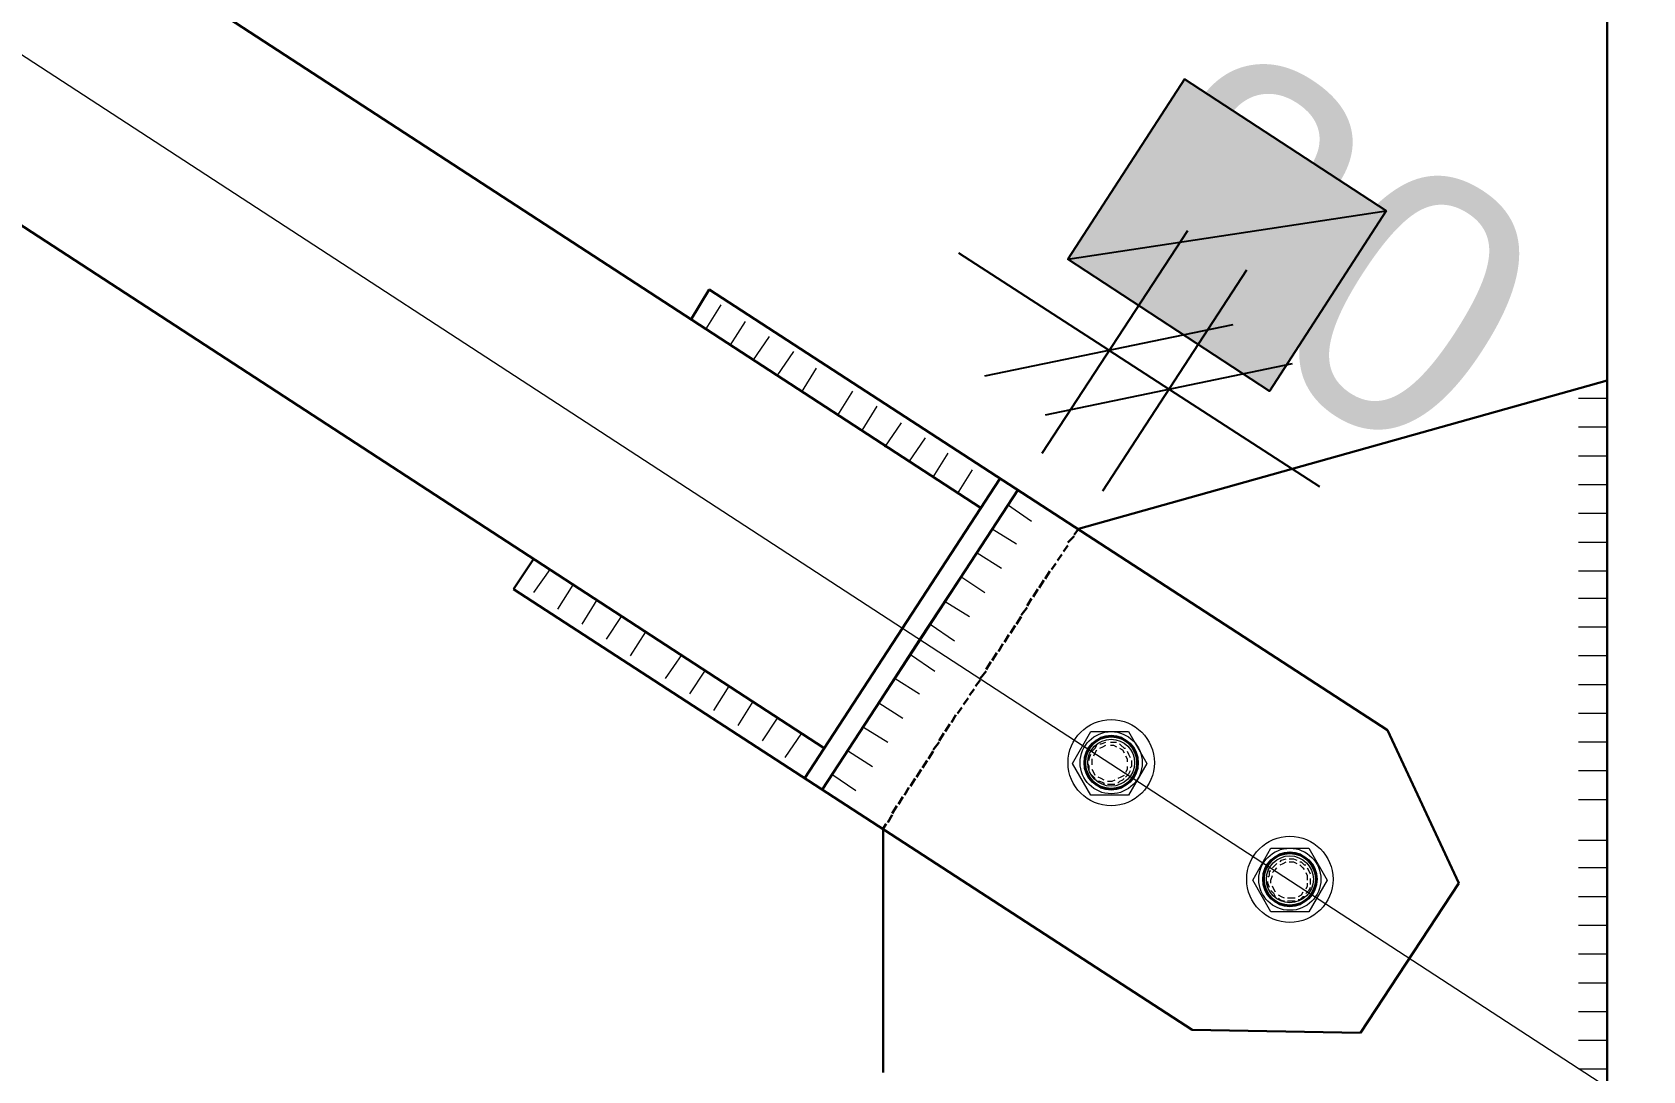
# Model space of a CAD drawing. Extents: x 8 to 21351, y 0 to 420.
# Drawn here: x 17343.34 to 17365.85, y 244.05 to 258.57 of the extents above; entities that cross this region are included whole.
import ezdxf

# ---------------------------------------------------------------- set-up
doc = ezdxf.new("R2010")
doc.units = 0
doc.styles.add('TEYPDFCAD_TEXT', font='arial.ttf')

msp = doc.modelspace()

# ---------------------------------------------------------------- hatches: boundary and pattern name
at = {"true_color": 0xffffff}
h = msp.add_hatch(color=0, dxfattribs=at)
h.paths.add_polyline_path([(17359.445, 257.916), (17357.815, 255.397), (17362.26, 256.074)])
h.paths.add_polyline_path([(17357.815, 255.397), (17362.26, 256.074), (17360.631, 253.555)])

# ---------------------------------------------------------------- linework, layer by layer
at = {"color": 7, "lineweight": 30}
for p, q in [((17365.351, 209.423), (17365.351, 273.664)), ((17331.399, 268.33), (17356.588, 251.926)), ((17329.198, 264.985), (17354.408, 248.56)), ((17352.799, 254.974), (17352.545, 254.55)), ((17362.282, 248.814), (17352.799, 254.974)), ((17365.351, 253.704), (17357.964, 251.629)), ((17356.863, 252.328), (17354.132, 248.137)), ((17357.117, 252.18), (17354.386, 247.989)), ((17357.9, 251.524), (17357.815, 251.439)), ((17357.964, 251.629), (17357.9, 251.545)), ((17350.344, 251.206), (17350.068, 250.783)), ((17357.731, 251.269), (17357.667, 251.185)), ((17357.815, 251.397), (17357.752, 251.312)), ((17357.561, 251.037), (17357.498, 250.931)), ((17357.646, 251.143), (17357.583, 251.058)), ((17350.068, 250.783), (17359.551, 244.623)), ((17357.392, 250.783), (17357.329, 250.677)), ((17357.477, 250.91), (17357.413, 250.804)), ((17357.244, 250.529), (17357.159, 250.423)), ((17357.307, 250.656), (17357.244, 250.55)), ((17357.159, 250.402), (17357.096, 250.296)), ((17356.99, 250.148), (17356.926, 250.042)), ((17357.075, 250.275), (17357.011, 250.169)), ((17356.821, 249.894), (17356.757, 249.788)), ((17356.905, 250.021), (17356.842, 249.915)), ((17356.672, 249.64), (17356.588, 249.534)), ((17356.736, 249.767), (17356.672, 249.661)), ((17356.588, 249.513), (17356.524, 249.428)), ((17356.418, 249.259), (17356.355, 249.174)), ((17356.503, 249.386), (17356.44, 249.301)), ((17356.249, 249.026), (17356.186, 248.92)), ((17356.334, 249.132), (17356.27, 249.047)), ((17356.08, 248.772), (17356.016, 248.666)), ((17356.164, 248.899), (17356.101, 248.793)), ((17363.276, 246.676), (17362.282, 248.814)), ((17355.932, 248.518), (17355.868, 248.412)), ((17356.016, 248.645), (17355.932, 248.539)), ((17355.847, 248.391), (17355.783, 248.285)), ((17355.678, 248.137), (17355.614, 248.031)), ((17355.762, 248.264), (17355.699, 248.158)), ((17355.508, 247.883), (17355.445, 247.777)), ((17355.593, 248.01), (17355.529, 247.904)), ((17355.36, 247.629), (17355.297, 247.523)), ((17355.424, 247.756), (17355.36, 247.65)), ((17355.275, 247.502), (17355.233, 247.438)), ((17355.233, 244.03), (17355.233, 247.438)), ((17361.901, 244.581), (17363.276, 246.676)), ((17359.551, 244.623), (17361.901, 244.581))]:
    msp.add_line(p, q, dxfattribs=at)
at = {"color": 7, "lineweight": 9}
for p, q in [((17330.299, 266.658), (17368.864, 241.533)), ((17358.154, 248.518), (17358.196, 248.56)), ((17358.154, 248.518), (17358.196, 248.56)), ((17358.154, 248.518), (17358.196, 248.56)), ((17358.175, 248.454), (17358.196, 248.497)), ((17358.175, 248.454), (17358.196, 248.497)), ((17358.175, 248.454), (17358.196, 248.497)), ((17358.196, 248.56), (17358.218, 248.602)), ((17358.196, 248.56), (17358.218, 248.602)), ((17358.196, 248.56), (17358.218, 248.602)), ((17358.196, 248.497), (17358.218, 248.539)), ((17358.196, 248.497), (17358.218, 248.539)), ((17358.196, 248.497), (17358.218, 248.539)), ((17358.26, 248.624), (17358.281, 248.624)), ((17358.26, 248.624), (17358.281, 248.624)), ((17358.26, 248.624), (17358.281, 248.624)), ((17358.26, 248.56), (17358.302, 248.581)), ((17358.26, 248.56), (17358.302, 248.581)), ((17358.26, 248.56), (17358.302, 248.581)), ((17358.281, 248.624), (17358.345, 248.645)), ((17358.281, 248.624), (17358.345, 248.645)), ((17358.281, 248.624), (17358.345, 248.645)), ((17358.302, 248.581), (17358.345, 248.602)), ((17358.302, 248.581), (17358.345, 248.602)), ((17358.302, 248.581), (17358.345, 248.602)), ((17358.408, 248.645), (17358.45, 248.645)), ((17358.408, 248.645), (17358.45, 248.645)), ((17358.408, 248.645), (17358.45, 248.645)), ((17358.408, 248.602), (17358.45, 248.602)), ((17358.408, 248.602), (17358.45, 248.602)), ((17358.408, 248.602), (17358.45, 248.602)), ((17358.45, 248.645), (17358.493, 248.645)), ((17358.45, 248.645), (17358.493, 248.645)), ((17358.45, 248.645), (17358.493, 248.645)), ((17358.45, 248.602), (17358.493, 248.581)), ((17358.45, 248.602), (17358.493, 248.581)), ((17358.45, 248.602), (17358.493, 248.581)), ((17358.535, 248.624), (17358.556, 248.602)), ((17358.535, 248.624), (17358.556, 248.602)), ((17358.535, 248.624), (17358.556, 248.602)), ((17358.535, 248.56), (17358.577, 248.539)), ((17358.535, 248.56), (17358.577, 248.539)), ((17358.535, 248.56), (17358.577, 248.539)), ((17358.556, 248.602), (17358.599, 248.56)), ((17358.556, 248.602), (17358.599, 248.56)), ((17358.556, 248.602), (17358.599, 248.56)), ((17358.577, 248.539), (17358.599, 248.497)), ((17358.577, 248.539), (17358.599, 248.497)), ((17358.577, 248.539), (17358.599, 248.497)), ((17358.599, 248.56), (17358.62, 248.56)), ((17358.599, 248.56), (17358.62, 248.56)), ((17358.599, 248.56), (17358.62, 248.56)), ((17358.641, 248.518), (17358.662, 248.476)), ((17358.641, 248.518), (17358.662, 248.476)), ((17358.641, 248.518), (17358.662, 248.476)), ((17358.112, 248.306), (17358.091, 248.349)), ((17358.112, 248.306), (17358.091, 248.349)), ((17358.112, 248.306), (17358.091, 248.349)), ((17358.112, 248.412), (17358.133, 248.476)), ((17358.112, 248.412), (17358.133, 248.476)), ((17358.112, 248.412), (17358.133, 248.476)), ((17358.112, 248.391), (17358.112, 248.412)), ((17358.112, 248.391), (17358.112, 248.412)), ((17358.112, 248.391), (17358.112, 248.412)), ((17358.112, 248.264), (17358.112, 248.306)), ((17358.112, 248.264), (17358.112, 248.306)), ((17358.112, 248.264), (17358.112, 248.306)), ((17358.154, 248.37), (17358.154, 248.412)), ((17358.154, 248.37), (17358.154, 248.412)), ((17358.154, 248.37), (17358.154, 248.412)), ((17358.154, 248.327), (17358.154, 248.37)), ((17358.154, 248.327), (17358.154, 248.37)), ((17358.154, 248.327), (17358.154, 248.37)), ((17358.62, 248.454), (17358.641, 248.412)), ((17358.62, 248.454), (17358.641, 248.412)), ((17358.62, 248.454), (17358.641, 248.412)), ((17358.641, 248.412), (17358.641, 248.37)), ((17358.641, 248.412), (17358.641, 248.37)), ((17358.641, 248.412), (17358.641, 248.37)), ((17358.641, 248.306), (17358.641, 248.264)), ((17358.641, 248.306), (17358.641, 248.264)), ((17358.641, 248.306), (17358.641, 248.264)), ((17358.662, 248.476), (17358.683, 248.433)), ((17358.662, 248.476), (17358.683, 248.433)), ((17358.662, 248.476), (17358.683, 248.433)), ((17358.704, 248.306), (17358.683, 248.285)), ((17358.704, 248.306), (17358.683, 248.285)), ((17358.704, 248.306), (17358.683, 248.285)), ((17358.704, 248.391), (17358.704, 248.37)), ((17358.704, 248.391), (17358.704, 248.37)), ((17358.704, 248.391), (17358.704, 248.37)), ((17358.704, 248.37), (17358.704, 248.306)), ((17358.704, 248.37), (17358.704, 248.306)), ((17358.704, 248.37), (17358.704, 248.306)), ((17358.112, 248.243), (17358.112, 248.264)), ((17358.112, 248.243), (17358.112, 248.264)), ((17358.112, 248.243), (17358.112, 248.264)), ((17358.175, 248.158), (17358.133, 248.2)), ((17358.175, 248.158), (17358.133, 248.2)), ((17358.175, 248.158), (17358.133, 248.2)), ((17358.175, 248.221), (17358.154, 248.264)), ((17358.175, 248.221), (17358.154, 248.264)), ((17358.175, 248.221), (17358.154, 248.264)), ((17358.196, 248.179), (17358.175, 248.221)), ((17358.196, 248.179), (17358.175, 248.221)), ((17358.196, 248.179), (17358.175, 248.221)), ((17358.196, 248.137), (17358.175, 248.158)), ((17358.196, 248.137), (17358.175, 248.158)), ((17358.196, 248.137), (17358.175, 248.158)), ((17358.281, 248.137), (17358.239, 248.158)), ((17358.281, 248.137), (17358.239, 248.158)), ((17358.281, 248.137), (17358.239, 248.158)), ((17358.26, 248.095), (17358.239, 248.095)), ((17358.26, 248.095), (17358.239, 248.095)), ((17358.26, 248.095), (17358.239, 248.095)), ((17358.323, 248.073), (17358.26, 248.095)), ((17358.323, 248.073), (17358.26, 248.095)), ((17358.323, 248.073), (17358.26, 248.095)), ((17358.323, 248.116), (17358.281, 248.137)), ((17358.323, 248.116), (17358.281, 248.137)), ((17358.323, 248.116), (17358.281, 248.137)), ((17358.323, 248.052), (17358.323, 248.073)), ((17358.323, 248.052), (17358.323, 248.073)), ((17358.323, 248.052), (17358.323, 248.073)), ((17358.429, 248.095), (17358.366, 248.095)), ((17358.429, 248.095), (17358.366, 248.095)), ((17358.429, 248.095), (17358.366, 248.095)), ((17358.429, 248.052), (17358.366, 248.052)), ((17358.429, 248.052), (17358.366, 248.052)), ((17358.429, 248.052), (17358.366, 248.052)), ((17358.472, 248.116), (17358.429, 248.095)), ((17358.472, 248.116), (17358.429, 248.095)), ((17358.472, 248.116), (17358.429, 248.095)), ((17358.472, 248.052), (17358.429, 248.052)), ((17358.472, 248.052), (17358.429, 248.052)), ((17358.472, 248.052), (17358.429, 248.052)), ((17358.556, 248.158), (17358.514, 248.137)), ((17358.556, 248.158), (17358.514, 248.137)), ((17358.556, 248.158), (17358.514, 248.137)), ((17358.535, 248.095), (17358.514, 248.073)), ((17358.535, 248.095), (17358.514, 248.073)), ((17358.535, 248.095), (17358.514, 248.073)), ((17358.577, 248.116), (17358.535, 248.095)), ((17358.577, 248.116), (17358.535, 248.095)), ((17358.577, 248.116), (17358.535, 248.095)), ((17358.599, 248.179), (17358.556, 248.158)), ((17358.599, 248.179), (17358.556, 248.158)), ((17358.599, 248.179), (17358.556, 248.158)), ((17358.599, 248.137), (17358.577, 248.116)), ((17358.599, 248.137), (17358.577, 248.116)), ((17358.599, 248.137), (17358.577, 248.116)), ((17358.641, 248.264), (17358.62, 248.221)), ((17358.641, 248.264), (17358.62, 248.221)), ((17358.641, 248.264), (17358.62, 248.221)), ((17358.662, 248.2), (17358.62, 248.158)), ((17358.662, 248.2), (17358.62, 248.158)), ((17358.662, 248.2), (17358.62, 248.158)), ((17358.683, 248.243), (17358.662, 248.2)), ((17358.683, 248.243), (17358.662, 248.2)), ((17358.683, 248.243), (17358.662, 248.2)), ((17360.673, 246.888), (17360.715, 246.93)), ((17360.673, 246.888), (17360.715, 246.93)), ((17360.673, 246.888), (17360.715, 246.93)), ((17360.715, 246.93), (17360.736, 246.952)), ((17360.715, 246.93), (17360.736, 246.952)), ((17360.715, 246.93), (17360.736, 246.952)), ((17360.779, 246.973), (17360.8, 246.994)), ((17360.779, 246.973), (17360.8, 246.994)), ((17360.779, 246.973), (17360.8, 246.994)), ((17360.779, 246.93), (17360.821, 246.952)), ((17360.779, 246.93), (17360.821, 246.952)), ((17360.779, 246.93), (17360.821, 246.952)), ((17360.8, 246.994), (17360.863, 247.015)), ((17360.8, 246.994), (17360.863, 247.015)), ((17360.8, 246.994), (17360.863, 247.015)), ((17360.821, 246.952), (17360.863, 246.973)), ((17360.821, 246.952), (17360.863, 246.973)), ((17360.821, 246.952), (17360.863, 246.973)), ((17360.906, 247.015), (17360.969, 247.015)), ((17360.906, 247.015), (17360.969, 247.015)), ((17360.906, 247.015), (17360.969, 247.015)), ((17360.906, 246.973), (17360.969, 246.973)), ((17360.906, 246.973), (17360.969, 246.973)), ((17360.906, 246.973), (17360.969, 246.973)), ((17360.969, 247.015), (17361.012, 246.994)), ((17360.969, 247.015), (17361.012, 246.994)), ((17360.969, 247.015), (17361.012, 246.994)), ((17360.969, 246.973), (17361.012, 246.952)), ((17360.969, 246.973), (17361.012, 246.952)), ((17360.969, 246.973), (17361.012, 246.952)), ((17361.054, 246.973), (17361.075, 246.973)), ((17361.054, 246.973), (17361.075, 246.973)), ((17361.054, 246.973), (17361.075, 246.973)), ((17361.054, 246.93), (17361.096, 246.888)), ((17361.054, 246.93), (17361.096, 246.888)), ((17361.054, 246.93), (17361.096, 246.888)), ((17361.075, 246.973), (17361.117, 246.93)), ((17361.075, 246.973), (17361.117, 246.93)), ((17361.075, 246.973), (17361.117, 246.93)), ((17361.117, 246.93), (17361.139, 246.93)), ((17361.117, 246.93), (17361.139, 246.93)), ((17361.117, 246.93), (17361.139, 246.93)), ((17360.609, 246.761), (17360.631, 246.782)), ((17360.609, 246.761), (17360.631, 246.782)), ((17360.609, 246.761), (17360.631, 246.782)), ((17360.609, 246.676), (17360.609, 246.697)), ((17360.609, 246.676), (17360.609, 246.697)), ((17360.609, 246.676), (17360.609, 246.697)), ((17360.631, 246.782), (17360.631, 246.846)), ((17360.631, 246.846), (17360.652, 246.846)), ((17360.631, 246.782), (17360.631, 246.846)), ((17360.631, 246.846), (17360.652, 246.846)), ((17360.631, 246.782), (17360.631, 246.846)), ((17360.631, 246.846), (17360.652, 246.846)), ((17360.652, 246.719), (17360.673, 246.782)), ((17360.652, 246.719), (17360.673, 246.782)), ((17360.652, 246.719), (17360.673, 246.782)), ((17360.652, 246.676), (17360.652, 246.719)), ((17360.652, 246.676), (17360.652, 246.719)), ((17360.652, 246.676), (17360.652, 246.719)), ((17360.673, 246.825), (17360.715, 246.867)), ((17360.673, 246.825), (17360.715, 246.867)), ((17360.673, 246.825), (17360.715, 246.867)), ((17360.715, 246.867), (17360.736, 246.888)), ((17360.715, 246.867), (17360.736, 246.888)), ((17360.715, 246.867), (17360.736, 246.888)), ((17361.096, 246.888), (17361.117, 246.867)), ((17361.096, 246.888), (17361.117, 246.867)), ((17361.096, 246.888), (17361.117, 246.867)), ((17361.139, 246.825), (17361.16, 246.782)), ((17361.139, 246.825), (17361.16, 246.782)), ((17361.139, 246.825), (17361.16, 246.782)), ((17361.16, 246.888), (17361.181, 246.846)), ((17361.16, 246.888), (17361.181, 246.846)), ((17361.16, 246.888), (17361.181, 246.846)), ((17361.16, 246.782), (17361.16, 246.719)), ((17361.16, 246.782), (17361.16, 246.719)), ((17361.16, 246.782), (17361.16, 246.719)), ((17361.181, 246.846), (17361.202, 246.803)), ((17361.181, 246.846), (17361.202, 246.803)), ((17361.181, 246.846), (17361.202, 246.803)), ((17361.202, 246.74), (17361.202, 246.719)), ((17361.202, 246.74), (17361.202, 246.719)), ((17361.202, 246.74), (17361.202, 246.719)), ((17361.202, 246.719), (17361.202, 246.676)), ((17361.202, 246.719), (17361.202, 246.676)), ((17361.202, 246.719), (17361.202, 246.676)), ((17360.631, 246.613), (17360.609, 246.676)), ((17360.631, 246.613), (17360.609, 246.676)), ((17360.631, 246.613), (17360.609, 246.676)), ((17360.694, 246.528), (17360.652, 246.571)), ((17360.694, 246.528), (17360.652, 246.571)), ((17360.694, 246.528), (17360.652, 246.571)), ((17360.694, 246.592), (17360.673, 246.634)), ((17360.694, 246.592), (17360.673, 246.634)), ((17360.694, 246.592), (17360.673, 246.634)), ((17360.715, 246.549), (17360.694, 246.592)), ((17360.715, 246.549), (17360.694, 246.592)), ((17360.715, 246.549), (17360.694, 246.592)), ((17360.715, 246.486), (17360.694, 246.528)), ((17360.715, 246.486), (17360.694, 246.528)), ((17360.715, 246.486), (17360.694, 246.528)), ((17360.8, 246.486), (17360.758, 246.507)), ((17360.8, 246.486), (17360.758, 246.507)), ((17360.8, 246.486), (17360.758, 246.507)), ((17360.779, 246.443), (17360.758, 246.465)), ((17360.779, 246.443), (17360.758, 246.465)), ((17360.779, 246.443), (17360.758, 246.465)), ((17360.842, 246.465), (17360.8, 246.486)), ((17360.842, 246.465), (17360.8, 246.486)), ((17360.842, 246.465), (17360.8, 246.486)), ((17360.927, 246.465), (17360.885, 246.465)), ((17360.927, 246.465), (17360.885, 246.465)), ((17360.927, 246.465), (17360.885, 246.465)), ((17360.99, 246.465), (17360.927, 246.465)), ((17360.99, 246.465), (17360.927, 246.465)), ((17360.99, 246.465), (17360.927, 246.465)), ((17361.075, 246.507), (17361.033, 246.486)), ((17361.075, 246.507), (17361.033, 246.486)), ((17361.075, 246.507), (17361.033, 246.486)), ((17361.096, 246.486), (17361.054, 246.443)), ((17361.096, 246.486), (17361.054, 246.443)), ((17361.096, 246.486), (17361.054, 246.443)), ((17361.096, 246.549), (17361.075, 246.507)), ((17361.096, 246.549), (17361.075, 246.507)), ((17361.096, 246.549), (17361.075, 246.507)), ((17361.117, 246.486), (17361.096, 246.486)), ((17361.117, 246.486), (17361.096, 246.486)), ((17361.117, 246.486), (17361.096, 246.486)), ((17361.16, 246.634), (17361.139, 246.592)), ((17361.16, 246.634), (17361.139, 246.592)), ((17361.16, 246.634), (17361.139, 246.592)), ((17361.181, 246.571), (17361.139, 246.528)), ((17361.181, 246.571), (17361.139, 246.528)), ((17361.181, 246.571), (17361.139, 246.528)), ((17361.16, 246.676), (17361.16, 246.634)), ((17361.16, 246.676), (17361.16, 246.634)), ((17361.16, 246.676), (17361.16, 246.634)), ((17361.202, 246.613), (17361.181, 246.571)), ((17361.202, 246.613), (17361.181, 246.571)), ((17361.202, 246.613), (17361.181, 246.571)), ((17361.202, 246.676), (17361.202, 246.655)), ((17361.202, 246.676), (17361.202, 246.655)), ((17361.202, 246.676), (17361.202, 246.655)), ((17360.821, 246.422), (17360.779, 246.443)), ((17360.821, 246.422), (17360.779, 246.443)), ((17360.821, 246.422), (17360.779, 246.443)), ((17360.842, 246.422), (17360.821, 246.422)), ((17360.842, 246.422), (17360.821, 246.422)), ((17360.842, 246.422), (17360.821, 246.422)), ((17360.948, 246.422), (17360.885, 246.422)), ((17360.948, 246.422), (17360.885, 246.422)), ((17360.948, 246.422), (17360.885, 246.422)), ((17360.99, 246.422), (17360.948, 246.422)), ((17360.99, 246.422), (17360.948, 246.422)), ((17360.99, 246.422), (17360.948, 246.422)), ((17361.054, 246.443), (17361.033, 246.443)), ((17361.054, 246.443), (17361.033, 246.443)), ((17361.054, 246.443), (17361.033, 246.443))]:
    msp.add_line(p, q, dxfattribs=at)
at = {"color": 7, "lineweight": 25}
for p, q in [((17357.456, 252.688), (17359.488, 255.799)), ((17358.387, 254.127), (17356.291, 255.482)), ((17358.302, 252.159), (17360.313, 255.249)), ((17356.651, 253.767), (17360.123, 254.487)), ((17358.387, 254.127), (17359.234, 253.577)), ((17360.948, 253.936), (17357.498, 253.217)), ((17359.234, 253.577), (17361.329, 252.222))]:
    msp.add_line(p, q, dxfattribs=at)
at = {"color": 7, "lineweight": 5}
for p, q in [((17352.757, 254.423), (17352.968, 254.762)), ((17354.302, 253.407), (17352.545, 254.55)), ((17353.095, 254.19), (17353.307, 254.529)), ((17353.413, 253.979), (17353.646, 254.317)), ((17353.751, 253.767), (17353.984, 254.106)), ((17354.09, 253.534), (17354.302, 253.873)), ((17365.351, 253.704), (17365.351, 247.586)), ((17354.598, 253.217), (17354.81, 253.555)), ((17365.351, 253.45), (17364.949, 253.45)), ((17356.545, 251.947), (17354.302, 253.407)), ((17354.937, 253.005), (17355.148, 253.344)), ((17355.254, 252.772), (17355.487, 253.111)), ((17365.351, 253.048), (17364.949, 253.048)), ((17355.593, 252.561), (17355.826, 252.899)), ((17355.932, 252.349), (17356.143, 252.688)), ((17365.351, 252.645), (17364.949, 252.645)), ((17356.27, 252.116), (17356.482, 252.455)), ((17355.741, 250.084), (17357.117, 252.18)), ((17365.351, 252.243), (17364.949, 252.243)), ((17356.969, 251.968), (17357.307, 251.735)), ((17365.351, 251.841), (17364.949, 251.841)), ((17356.757, 251.629), (17357.096, 251.418)), ((17365.351, 251.439), (17364.949, 251.439)), ((17352.122, 250.042), (17350.344, 251.206)), ((17356.545, 251.291), (17356.884, 251.079)), ((17365.351, 246.211), (17365.351, 251.206)), ((17350.576, 251.058), (17350.344, 250.74)), ((17365.351, 251.037), (17364.949, 251.037)), ((17350.894, 250.846), (17350.682, 250.507)), ((17356.334, 250.952), (17356.651, 250.74)), ((17351.233, 250.634), (17351.021, 250.296)), ((17356.101, 250.613), (17356.44, 250.402)), ((17365.351, 250.656), (17364.949, 250.656)), ((17351.571, 250.402), (17351.36, 250.084)), ((17355.889, 250.296), (17356.228, 250.063)), ((17351.91, 250.19), (17351.698, 249.851)), ((17354.386, 247.989), (17355.741, 250.084)), ((17365.351, 250.254), (17364.949, 250.254)), ((17354.365, 248.581), (17352.122, 250.042)), ((17352.418, 249.873), (17352.185, 249.534)), ((17355.614, 249.873), (17355.953, 249.64)), ((17365.351, 249.851), (17364.949, 249.851)), ((17352.735, 249.64), (17352.524, 249.322)), ((17353.074, 249.428), (17352.862, 249.089)), ((17355.402, 249.534), (17355.741, 249.322)), ((17365.351, 249.449), (17364.949, 249.449)), ((17353.413, 249.216), (17353.201, 248.878)), ((17355.17, 249.195), (17355.508, 248.983)), ((17353.751, 248.983), (17353.54, 248.666)), ((17365.351, 249.047), (17364.949, 249.047)), ((17354.09, 248.772), (17353.857, 248.433)), ((17354.958, 248.857), (17355.297, 248.645)), ((17354.746, 248.518), (17355.085, 248.306)), ((17365.351, 248.645), (17364.949, 248.645)), ((17354.513, 248.2), (17354.852, 247.968)), ((17365.351, 248.243), (17364.949, 248.243)), ((17365.351, 247.84), (17364.949, 247.84)), ((17365.351, 247.586), (17365.351, 229.383)), ((17365.351, 247.269), (17364.949, 247.269)), ((17365.351, 246.888), (17364.949, 246.888)), ((17365.351, 246.486), (17364.949, 246.486)), ((17365.351, 246.084), (17364.949, 246.084)), ((17365.351, 245.681), (17364.949, 245.681)), ((17365.351, 245.279), (17364.949, 245.279)), ((17365.351, 244.877), (17364.949, 244.877)), ((17365.351, 244.475), (17364.949, 244.475)), ((17365.351, 244.073), (17364.949, 244.073))]:
    msp.add_line(p, q, dxfattribs=at)
at = {"color": 0, "true_color": 0xffffff}
for points in [[(17359.445, 257.916), (17357.815, 255.397), (17362.26, 256.074)], [(17357.815, 255.397), (17362.26, 256.074), (17360.631, 253.555)]]:
    msp.add_lwpolyline(points, close=True, dxfattribs=at)
at = {"color": 7, "lineweight": 0}
for points in [[(17358.133, 247.904), (17357.879, 248.349), (17358.133, 248.793), (17358.662, 248.793), (17358.916, 248.349), (17358.662, 247.904)], [(17358.133, 247.904), (17357.879, 248.349), (17358.133, 248.793), (17358.662, 248.793), (17358.916, 248.349), (17358.662, 247.904)], [(17358.133, 247.904), (17357.879, 248.349), (17358.133, 248.793), (17358.662, 248.793), (17358.916, 248.349), (17358.662, 247.904)], [(17360.652, 246.274), (17360.398, 246.719), (17360.652, 247.163), (17361.181, 247.163), (17361.435, 246.719), (17361.181, 246.274)], [(17360.652, 246.274), (17360.398, 246.719), (17360.652, 247.163), (17361.181, 247.163), (17361.435, 246.719), (17361.181, 246.274)], [(17360.652, 246.274), (17360.398, 246.719), (17360.652, 247.163), (17361.181, 247.163), (17361.435, 246.719), (17361.181, 246.274)]]:
    msp.add_lwpolyline(points, close=True, dxfattribs=at)
for centre, radius in [((17358.419, 248.359), 0.603), ((17358.419, 248.359), 0.603), ((17358.419, 248.359), 0.603), ((17358.419, 248.359), 0.434), ((17358.419, 248.359), 0.434), ((17358.419, 248.359), 0.434), ((17358.419, 248.359), 0.328), ((17358.419, 248.359), 0.328), ((17358.419, 248.359), 0.328), ((17360.916, 246.729), 0.603), ((17360.916, 246.729), 0.603), ((17360.916, 246.729), 0.603), ((17360.916, 246.729), 0.434), ((17360.916, 246.729), 0.434), ((17360.916, 246.729), 0.434), ((17360.916, 246.729), 0.328), ((17360.916, 246.729), 0.328), ((17360.916, 246.729), 0.328)]:
    msp.add_circle(centre, radius, dxfattribs=at)
at = {"color": 7, "lineweight": 40}
for centre in [(17358.419, 248.359), (17358.419, 248.359), (17358.419, 248.359), (17360.916, 246.729), (17360.916, 246.729), (17360.916, 246.729)]:
    msp.add_circle(centre, 0.37, dxfattribs=at)

# ---------------------------------------------------------------- texts
at = {"color": 7, "style": 'TEYPDFCAD_TEXT'}
msp.add_text('20', height=3.6583, rotation=-32.9591, dxfattribs=at).set_placement((17358.006, 255.566))

doc.saveas('drawing.dxf')
